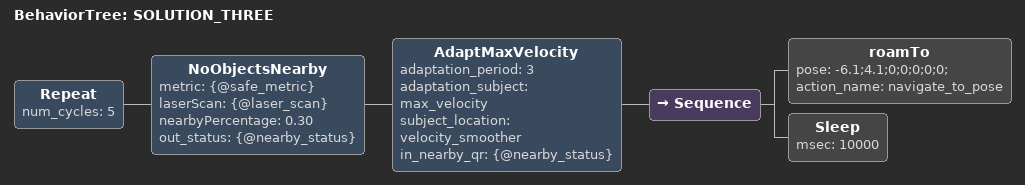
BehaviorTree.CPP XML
<root BTCPP_format="4" main_tree_to_execute="SOLUTION_THREE">
  	<BehaviorTree ID="SOLUTION_THREE">
		<Repeat num_cycles="5">
		<NoObjectsNearby metric="{@safe_metric}" laserScan="{@laser_scan}" nearbyPercentage="0.30" out_status="{@nearby_status}">
		<AdaptMaxVelocity adaptation_period="3" adaptation_subject="max_velocity" subject_location="velocity_smoother" in_nearby_qr="{@nearby_status}">
				<Sequence>
				<roamTo pose="-6.1;4.1;0;0;0;0;0;" action_name="navigate_to_pose"/>
				<Sleep msec="10000"/>
				</Sequence>
		</AdaptMaxVelocity>
		</NoObjectsNearby>
		</Repeat>
  </BehaviorTree>
</root>
